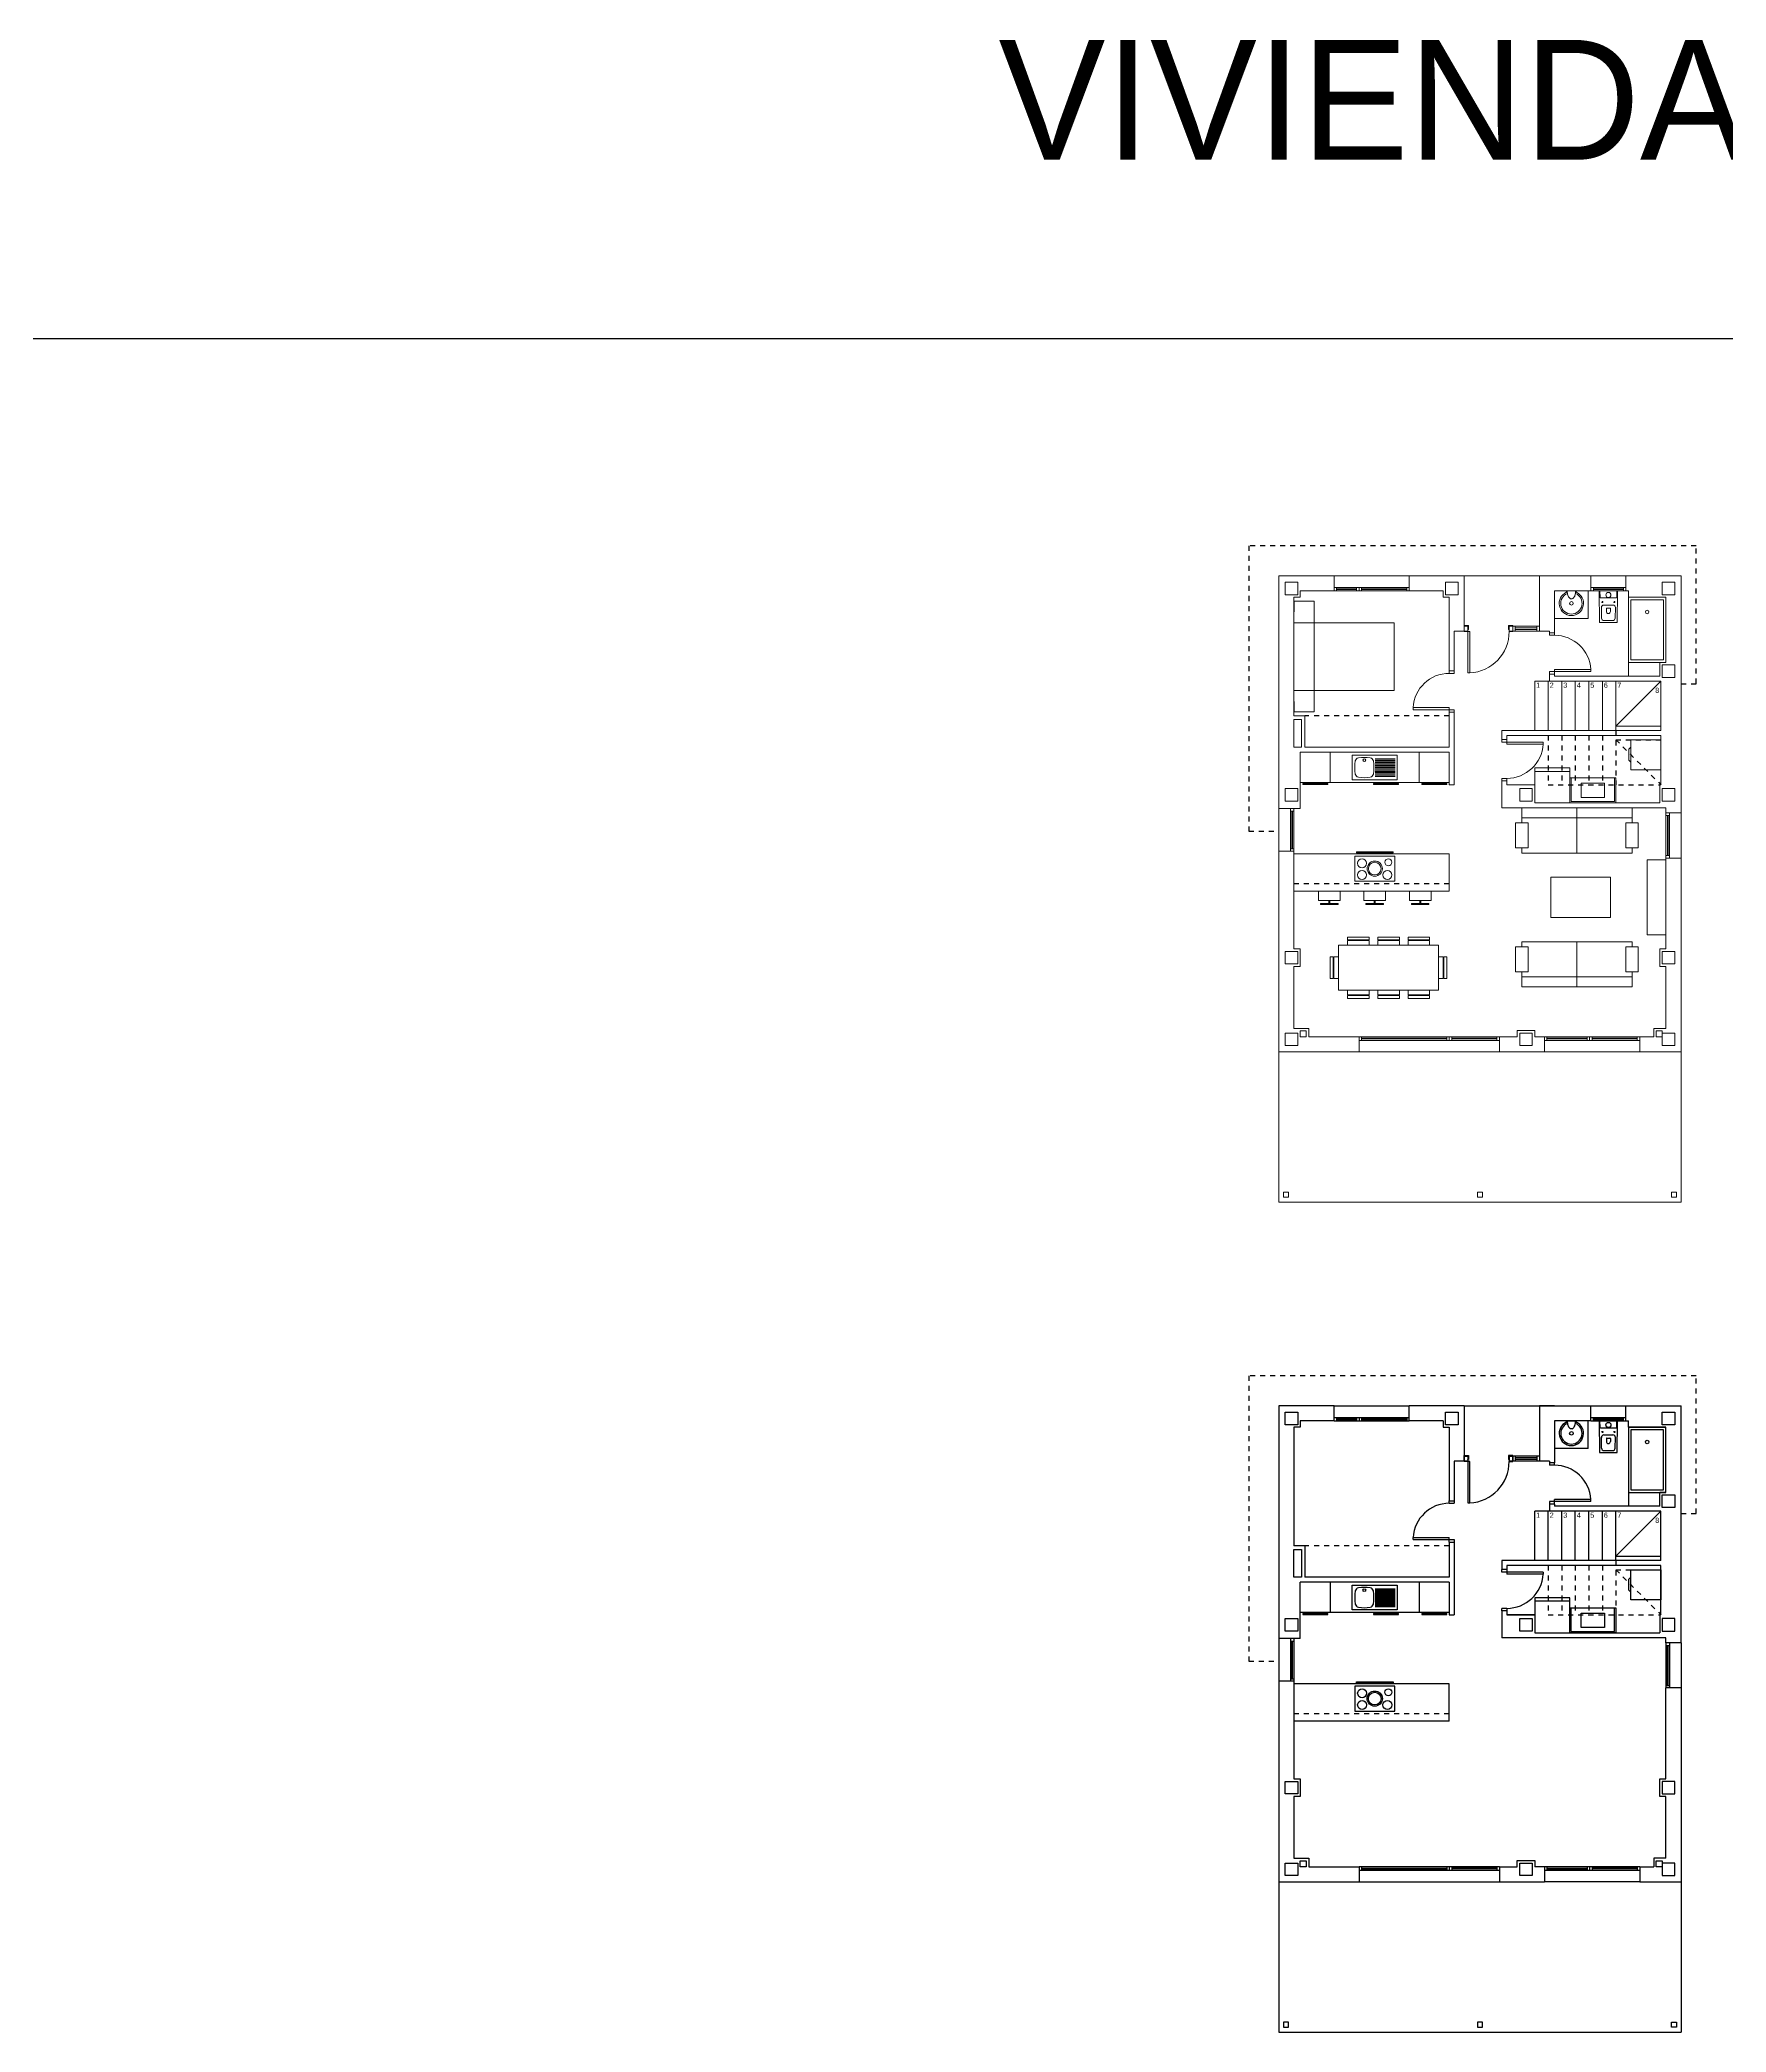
# Model space of a CAD drawing. Header units: millimetres. Extents: x 441156 to 441653, y 4514887 to 4515266.
# Drawn here: x 441275.82 to 441309.47, y 4515079.13 to 4515118.9 of the extents above; entities that cross this region are included whole.
import ezdxf
from ezdxf.enums import TextEntityAlignment as Align

# ---------------------------------------------------------------- set-up
doc = ezdxf.new("R2010")
doc.units = ezdxf.units.MM
doc.linetypes.add('CONTINUA', pattern=[0])
doc.linetypes.add('RAYITAS', pattern=[0.375, 0.25, -0.125])
for name, color, linetype in [('01_mono BAJA', 2, 'Continuous'), ('01_proyección', 4, 'RAYITAS'), ('01_texto cartela', 5, 'Continuous')]:
    doc.layers.add(name, color=color, linetype=linetype)
doc.layers.add('01_muebles_B', color=254, linetype='Continuous', lineweight=5)
doc.styles.add('Century Gothic_6', font='', dxfattribs={"height": 11})
doc.styles.add('NIEVES2', font='sanss___.ttf')
doc.styles.get('Century Gothic_6').set_extended_font_data('Century Gothic')

# ---------------------------------------------------------------- blocks, each defined once
blk = doc.blocks.new('A$C48161785')
at = {"layer": '01_mono BAJA', "color": 254, "linetype": 'CONTINUA'}
for p, q in [((1.1, 12.5), (0, 12.5)), ((0, 12.5), (0, 7.855)), ((1.1, 12.2), (1.1, 12.5)), ((1.1, 12.5), (2.6, 12.5)), ((3.7, 12.5), (2.6, 12.5)), ((2.6, 12.2), (2.6, 12.5)), ((3.7, 12.5), (3.7, 11.4)), ((3.7, 12.5), (5.2, 12.5)), ((5.5, 12.5), (5.2, 12.5)), ((5.2, 12.5), (5.2, 11.4)), ((5.2, 12.5), (6.225, 12.5)), ((6.225, 12.2), (6.225, 12.5)), ((6.225, 12.5), (6.925, 12.5)), ((6.925, 12.2), (6.925, 12.5)), ((6.925, 12.5), (8.025, 12.5)), ((8.025, 7.77, 0), (8.025, 12.5)), ((0.3, 12.075), (0.3, 9.705)), ((0.425, 12.075, 0), (0.3, 12.075, 0)), ((1.1, 12.2), (0.425, 12.2)), ((0.425, 12.2, 0), (0.425, 12.075, 0)), ((1.1, 12.27, 0), (2.6, 12.27, 0)), ((1.1, 12.2, 0), (2.6, 12.2, 0)), ((1.15, 12.27), (1.15, 12.2)), ((1.15, 12.242), (1.55, 12.242, 0)), ((1.15, 12.228), (1.55, 12.228, 0)), ((1.55, 12.27, 0), (1.55, 12.2, 0)), ((1.6, 12.27, 0), (1.6, 12.2, 0)), ((1.65, 12.27, 0), (1.65, 12.2, 0)), ((1.65, 12.242, 0), (2.55, 12.242, 0)), ((1.65, 12.228, 0), (2.55, 12.228, 0)), ((2.55, 12.27, 0), (2.55, 12.2, 0)), ((3.275, 12.2), (2.6, 12.2)), ((3.275, 12.2, 0), (3.275, 12.075, 0)), ((3.275, 12.075, 0), (3.4, 12.075, 0)), ((3.4, 12.075), (3.4, 10.606)), ((5.5, 12.2), (5.5, 11.366)), ((6.225, 12.2), (5.5, 12.2)), ((5.741, 12.198), (5.741, 12.183)), ((5.743, 12.2), (5.931, 12.2)), ((5.853, 12.043), (5.822, 12.043)), ((5.934, 12.198), (5.933, 12.183)), ((6.175, 11.65), (6.175, 12.2)), ((6.225, 12.27), (6.925, 12.27)), ((6.225, 12.2), (6.925, 12.2)), ((6.275, 12.2), (6.275, 12.27)), ((6.275, 12.242), (6.875, 12.242)), ((6.275, 12.228), (6.875, 12.228)), ((6.409, 12.073), (6.407, 12.2)), ((6.741, 12.073), (6.743, 12.2)), ((6.875, 12.2), (6.875, 12.27)), ((6.925, 12.2), (6.975, 12.2, 0)), ((6.975, 12.075, 0), (6.975, 12.2, 0)), ((6.975, 12.075, 0), (7.725, 12.075, 0)), ((7.725, 10.775, 0), (7.725, 12.075, 0)), ((6.175, 11.65), (5.5, 11.65)), ((6.439, 11.659), (6.435, 11.869)), ((6.485, 11.92), (6.665, 11.92)), ((6.489, 11.61), (6.661, 11.61)), ((6.535, 11.85), (6.535, 11.79)), ((6.545, 11.86), (6.605, 11.86)), ((6.615, 11.85), (6.615, 11.79)), ((6.711, 11.659), (6.715, 11.869)), ((3.7, 11.4), (3.5, 11.4)), ((3.5, 11.4), (3.5, 10.606)), ((3.71, 11.4), (3.77, 11.4)), ((3.77, 11.43), (3.77, 11.4)), ((3.785, 11.5), (3.785, 11.44)), ((4.58, 11.5), (4.58, 11.44)), ((4.595, 11.43), (4.595, 11.4)), ((4.665, 11.5), (4.665, 11.4)), ((5.2, 11.5), (4.665, 11.5)), ((5.2, 11.4), (4.665, 11.4)), ((4.715, 11.5), (4.715, 11.4)), ((5.15, 11.467), (4.715, 11.467)), ((5.15, 11.433), (4.715, 11.433)), ((5.15, 11.5), (5.15, 11.4)), ((5.4, 11.4), (5.2, 11.4)), ((5.4, 11.4), (5.4, 11.366)), ((5.5, 11.366), (5.4, 11.366)), ((5.4, 11.366), (5.4, 11.316)), ((5.5, 11.316), (5.4, 11.316)), ((5.5, 11.316), (5.5, 11.366)), ((6.975, 10.775, 0), (6.975, 10.5)), ((7.725, 10.775, 0), (7.6, 10.775, 0)), ((7.6, 10.5), (7.6, 10.775, 0)), ((3.4, 10.606), (3.5, 10.606)), ((3.4, 10.556), (3.4, 10.606)), ((3.4, 10.556), (3.5, 10.556)), ((3.5, 10.606), (3.5, 10.556)), ((5.105, 9.415), (5.105, 10.4)), ((5.4, 10.4), (5.105, 10.4)), ((5.375, 9.415), (5.375, 10.4)), ((6.224, 10.591), (5.4, 10.591)), ((5.4, 10.591), (5.4, 10.541)), ((5.4, 10.541), (5.4, 10.4)), ((5.5, 10.541), (5.4, 10.541)), ((7.625, 10.4), (5.4, 10.4)), ((5.5, 10.541), (5.5, 10.632)), ((6.224, 10.632), (5.5, 10.632)), ((5.5, 10.541), (5.5, 10.5)), ((7.6, 10.5), (5.5, 10.5)), ((5.645, 9.415), (5.645, 10.4)), ((5.915, 9.415), (5.915, 10.4)), ((6.185, 9.415), (6.185, 10.4)), ((6.224, 10.591), (6.224, 10.632)), ((6.455, 9.415), (6.455, 10.4)), ((6.725, 9.415), (6.725, 10.4)), ((6.725, 9.5), (7.625, 10.4)), ((7.625, 9.415), (7.625, 10.4)), ((0.52, 9.705), (0.3, 9.705)), ((0.52, 9.705), (0.52, 9.08)), ((2.676, 9.831), (2.676, 9.872)), ((2.676, 9.872), (3.4, 9.872)), ((2.676, 9.831), (3.5, 9.831)), ((3.4, 9.781), (3.4, 9.872)), ((3.4, 9.781), (3.4, 9.08)), ((3.4, 9.781), (3.5, 9.781)), ((3.5, 9.831), (3.5, 9.781)), ((3.5, 9.781), (3.5, 8.33)), ((7.625, 9.415, 0), (4.45, 9.415, 0)), ((4.45, 9.415, 0), (4.45, 9.235, 0)), ((4.45, 9.415, 0), (4.45, 9.235, 0)), ((4.55, 9.235, 0), (4.45, 9.235, 0)), ((4.45, 9.185, 0), (4.45, 9.235, 0)), ((5.274, 9.185, 0), (4.45, 9.185, 0)), ((7.625, 9.315, 0), (4.55, 9.315, 0)), ((4.55, 9.315, 0), (4.55, 9.235, 0)), ((4.55, 9.315, 0), (4.55, 9.235, 0)), ((4.55, 9.235, 0), (4.55, 9.144, 0)), ((5.274, 9.185, 0), (5.274, 9.144, 0)), ((6.725, 9.5), (7.625, 9.5)), ((7.625, 8.33), (7.625, 9.315)), ((3.4, 8.98), (0.425, 8.98)), ((0.425, 7.855), (0.425, 8.98)), ((3.4, 9.08), (0.52, 9.08)), ((1.025, 8.98), (1.025, 8.38)), ((1.462, 8.43, 0), (1.462, 8.92, 0)), ((1.462, 8.92, 0), (2.362, 8.92, 0)), ((1.921, 8.85, 0), (2.317, 8.85, 0)), ((1.921, 8.825, 0), (2.317, 8.825, 0)), ((1.921, 8.8, 0), (2.317, 8.8, 0)), ((1.921, 8.775, 0), (2.317, 8.775, 0)), ((1.921, 8.75, 0), (2.317, 8.75, 0)), ((2.362, 8.92, 0), (2.362, 8.43, 0)), ((2.8, 8.98), (2.8, 8.38)), ((3.4, 8.98), (3.4, 8.33)), ((5.274, 9.144, 0), (4.55, 9.144, 0)), ((3.4, 8.38), (0.425, 8.38)), ((2.362, 8.43, 0), (1.462, 8.43, 0)), ((1.921, 8.725, 0), (2.317, 8.725, 0)), ((1.921, 8.7, 0), (2.317, 8.7, 0)), ((1.921, 8.675, 0), (2.317, 8.675, 0)), ((1.921, 8.65, 0), (2.317, 8.65, 0)), ((1.921, 8.625, 0), (2.317, 8.625, 0)), ((1.921, 8.6, 0), (2.317, 8.6, 0)), ((1.921, 8.575, 0), (2.317, 8.575, 0)), ((1.921, 8.55, 0), (2.317, 8.55, 0)), ((1.921, 8.525, 0), (2.317, 8.525, 0)), ((1.921, 8.5, 0), (2.317, 8.5, 0)), ((4.45, 8.41, 0), (4.45, 8.46, 0)), ((4.55, 8.46, 0), (4.45, 8.46, 0)), ((4.45, 8.41, 0), (4.45, 7.87, 0)), ((4.55, 8.41, 0), (4.45, 8.41, 0)), ((4.55, 8.46, 0), (4.55, 8.41, 0)), ((4.55, 8.41, 0), (4.55, 8.33, 0)), ((5.805, 8.6, 0), (5.105, 8.6, 0)), ((5.83, 7.995, 0), (5.83, 8.47, 0)), ((6.7, 7.995, 0), (6.7, 8.47, 0)), ((3.4, 8.33), (3.5, 8.33)), ((5.105, 8.33), (4.55, 8.33)), ((4.55, 8.33), (5.105, 8.33)), ((5.105, 8.33), (5.105, 7.97, 0)), ((5.105, 7.97, 0), (7.6, 7.97, 0)), ((5.83, 7.995, 0), (6.7, 7.995, 0)), ((7.625, 8.33), (7.6, 8.33)), ((7.625, 8.33), (7.6, 8.33)), ((7.6, 8.33), (7.6, 7.97)), ((0.425, 7.855), (0, 7.855)), ((0, 7.855), (0, 7.005)), ((0.23, 7.855), (0.23, 7.005)), ((0.23, 7.805), (0.3, 7.805)), ((0.258, 7.055), (0.258, 7.805)), ((0.272, 7.055), (0.272, 7.805)), ((0.3, 7.855), (0.3, 7.005)), ((7.725, 7.87, 0), (4.45, 7.87, 0)), ((7.725, 7.77, 0), (7.725, 7.87)), ((8.025, 7.77, 0), (7.725, 7.77, 0)), ((7.725, 7.77, 0), (7.725, 6.87, 0)), ((7.725, 7.72, 0), (7.795, 7.72, 0)), ((7.753, 6.92, 0), (7.753, 7.72, 0)), ((7.767, 6.92, 0), (7.767, 7.72, 0)), ((7.795, 7.77, 0), (7.795, 6.87, 0)), ((8.025, 7.77, 0), (8.025, 6.87, 0)), ((0.3, 7.005), (0, 7.005)), ((0, 7.005), (0, 3)), ((0.23, 7.055), (0.3, 7.055)), ((0.3, 7.005), (0.3, 5.055)), ((3.4, 6.955), (0.3, 6.955)), ((3.4, 6.205), (3.4, 6.955)), ((7.725, 6.92, 0), (7.795, 6.92, 0)), ((8.025, 6.87, 0), (7.725, 6.87, 0)), ((7.725, 5.055), (7.725, 6.87, 0)), ((8.025, 6.87, 0), (8.025, 3, 0)), ((3.4, 6.205), (0.3, 6.205)), ((7.6, 4.705), (7.6, 5.055)), ((7.6, 5.055), (7.725, 5.055)), ((0.3, 4.705), (0.3, 3.47)), ((7.725, 4.705), (7.6, 4.705)), ((7.725, 3.47), (7.725, 4.705)), ((0.3, 3.47), (0.595, 3.47)), ((0.595, 3.47), (0.595, 3.3)), ((0.595, 3.3), (1.6, 3.3, 0)), ((1.6, 3.3, 0), (1.6, 3, 0)), ((4.4, 3.3, 0), (1.6, 3.3, 0)), ((4.4, 3.23, 0), (1.6, 3.23, 0)), ((1.65, 3.3, 0), (1.65, 3.23, 0)), ((1.65, 3.272, 0), (3.35, 3.272, 0)), ((1.65, 3.258, 0), (3.35, 3.258, 0)), ((3.35, 3.3, 0), (3.35, 3.23, 0)), ((3.4, 3.3, 0), (3.4, 3.23, 0)), ((3.45, 3.3, 0), (3.45, 3.23, 0)), ((4.35, 3.272, 0), (3.45, 3.272, 0)), ((4.35, 3.258, 0), (3.45, 3.258, 0)), ((4.35, 3.3, 0), (4.35, 3.23, 0)), ((4.4, 3.3, 0), (4.755, 3.3, 0)), ((4.4, 3.3, 0), (4.4, 3, 0)), ((5.3, 3.3, 0), (5.105, 3.3, 0)), ((7.2, 3.3, 0), (5.3, 3.3, 0)), ((5.3, 3.3, 0), (5.3, 3, 0)), ((7.2, 3.23, 0), (5.3, 3.23, 0)), ((5.35, 3.3, 0), (5.35, 3.23, 0)), ((5.35, 3.272, 0), (6.15, 3.272, 0)), ((5.35, 3.258, 0), (6.15, 3.258, 0)), ((6.15, 3.3, 0), (6.15, 3.23, 0)), ((6.2, 3.3, 0), (6.2, 3.23, 0)), ((6.25, 3.3, 0), (6.25, 3.23, 0)), ((7.15, 3.272, 0), (6.25, 3.272, 0)), ((7.15, 3.258, 0), (6.25, 3.258, 0)), ((7.15, 3.3, 0), (7.15, 3.23, 0)), ((7.2, 3.3, 0), (7.48, 3.3, 0)), ((7.2, 3.3, 0), (7.48, 3.3, 0)), ((7.2, 3.3, 0), (7.2, 3, 0)), ((7.725, 3.47), (7.48, 3.47)), ((7.48, 3.47), (7.48, 3.3, 0)), ((0, 3), (1.6, 3)), ((0, 3), (0, 0)), ((0, 3), (1.6, 3, 0)), ((1.6, 3, 0), (4.4, 3, 0)), ((4.4, 3, 0), (5.3, 3, 0)), ((7.2, 3, 0), (5.3, 3, 0)), ((7.2, 3, 0), (8.025, 3)), ((8.025, 3), (8.025, 0)), ((0, 0, 0), (8.025, 0))]:
    blk.add_line(p, q, dxfattribs=at)
for points in [[(0.375, 12.125), (0.125, 12.125), (0.125, 12.375), (0.375, 12.375), (0.375, 12.125)], [(3.575, 12.125), (3.325, 12.125), (3.325, 12.375), (3.575, 12.375), (3.575, 12.125)], [(7.65, 12.375), (7.9, 12.375), (7.9, 12.125), (7.65, 12.125), (7.65, 12.375)], [(3.785, 11.51), (3.785, 11.5), (3.7, 11.5), (3.7, 11.51)], [(3.77, 11.4), (3.7, 11.4), (3.7, 11.5), (3.77, 11.5)], [(3.77, 11.4), (3.77, 11.39), (3.7, 11.39), (3.7, 11.4)], [(3.785, 11.44), (3.785, 11.43), (3.77, 11.43), (3.77, 11.44)], [(3.77, 11.39), (3.77, 10.565), (3.81, 10.565), (3.81, 11.39)], [(4.58, 11.51), (4.58, 11.5), (4.665, 11.5), (4.665, 11.51)], [(4.58, 11.44), (4.58, 11.43), (4.595, 11.43), (4.595, 11.44)], [(4.595, 11.4), (4.595, 11.39), (4.665, 11.39), (4.665, 11.4)], [(7.65, 10.725), (7.9, 10.725), (7.9, 10.475), (7.65, 10.475), (7.65, 10.725)], [(0.3, 9.635), (0.45, 9.635), (0.45, 9.08), (0.3, 9.08)], [(0.478, 8.36), (0.478, 8.34), (0.978, 8.34), (0.978, 8.36)], [(2.85, 8.36), (2.85, 8.34), (3.35, 8.34), (3.35, 8.36)], [(0.375, 8.005), (0.125, 8.005), (0.125, 8.255), (0.375, 8.255), (0.375, 8.005)], [(5.055, 8.005), (4.805, 8.005), (4.805, 8.255), (5.055, 8.255), (5.055, 8.005)], [(7.65, 8.005), (7.9, 8.005), (7.9, 8.255), (7.65, 8.255), (7.65, 8.005)], [(0.375, 4.755), (0.125, 4.755), (0.125, 5.005), (0.375, 5.005), (0.375, 4.755)], [(7.65, 4.755), (7.9, 4.755), (7.9, 5.005), (7.65, 5.005), (7.65, 4.755)], [(0.375, 3.125), (0.125, 3.125), (0.125, 3.375), (0.375, 3.375), (0.375, 3.125)], [(0.425, 3.42), (0.545, 3.42), (0.545, 3.3), (0.425, 3.3)], [(5.055, 3.125), (4.805, 3.125), (4.805, 3.375), (5.055, 3.375), (5.055, 3.125)], [(7.53, 3.42), (7.65, 3.42), (7.65, 3.3), (7.53, 3.3)], [(7.65, 3.125), (7.9, 3.125), (7.9, 3.375), (7.65, 3.375), (7.65, 3.125)], [(7.835, 0.2), (7.935, 0.2), (7.935, 0.1), (7.835, 0.1)]]:
    blk.add_lwpolyline(points, close=True, dxfattribs=at)
at = {"layer": '01_mono BAJA', "color": 254, "linetype": 'CONTINUA', "flags": 128}
blk.add_lwpolyline([(6.394, 12.2, 0.414214), (6.39, 12.196), (6.39, 12.195), (6.4, 11.574, 0.436396), (6.404, 11.57), (6.746, 11.57, 0.436396), (6.75, 11.574), (6.76, 12.195), (6.76, 12.196, 0.414214), (6.756, 12.2)], format="xyb", close=True, dxfattribs=at)
at = {"layer": '01_mono BAJA', "color": 254, "linetype": 'CONTINUA', "elevation": 0}
for points in [[(7.725, 12.075), (6.975, 12.075), (6.975, 10.775), (7.725, 10.775)], [(7.675, 12.025), (7.025, 12.025), (7.025, 10.825), (7.675, 10.825)], [(7.025, 9.23), (7.625, 9.23), (7.625, 8.63), (7.025, 8.63)], [(1.887, 8.36), (1.887, 8.34), (2.387, 8.34), (2.387, 8.36)], [(5.105, 8.67), (5.105, 7.97), (5.805, 7.97), (5.805, 8.67)], [(5.805, 8.47), (6.725, 8.47), (6.725, 7.97), (5.805, 7.97)], [(6.029, 8.363), (6.501, 8.363), (6.501, 8.077), (6.029, 8.077)], [(1.512, 6.408), (2.312, 6.408), (2.312, 6.908), (1.512, 6.908)], [(2.28, 6.975), (1.545, 6.975), (1.545, 6.995), (2.28, 6.995)], [(0.19, 0.2), (0.09, 0.2), (0.09, 0.1), (0.19, 0.1)], [(4.062, 0.2), (3.962, 0.2), (3.962, 0.1), (4.062, 0.1)]]:
    blk.add_lwpolyline(points, close=True, dxfattribs=at)
at = {"layer": '01_mono BAJA', "color": 254, "linetype": 'CONTINUA'}
for points in [[(4.595, 11.5), (4.595, 11.4)], [(4.665, 11.4), (4.665, 11.5)], [(0.3, 5.055), (0.425, 5.055), (0.425, 4.705), (0.3, 4.705)], [(4.755, 3.3), (4.755, 3.425), (5.105, 3.425), (5.105, 3.3)]]:
    blk.add_lwpolyline(points, dxfattribs=at)
at = {"layer": '01_mono BAJA', "color": 254, "linetype": 'CONTINUA', "elevation": 0}
blk.add_lwpolyline([(7.025, 8.78), (6.985, 8.82), (6.985, 9.04), (7.025, 9.08)], dxfattribs=at)
at = {"layer": '01_mono BAJA', "color": 254, "linetype": 'CONTINUA'}
for centre, radius in [((5.837, 11.953), 0.036), ((6.455, 11.98), 0.01), ((6.575, 12.12), 0.051), ((6.695, 11.98), 0.01), ((7.35, 11.781, 0), 0.035), ((1.704, 8.825, 0), 0.0275), ((1.66, 6.765, 0), 0.089), ((1.912, 6.658, 0), 0.152), ((1.912, 6.658, 0), 0.127), ((2.185, 6.785, 0), 0.0693), ((1.66, 6.531, 0), 0.089), ((2.165, 6.531, 0), 0.089)]:
    blk.add_circle(centre, radius, dxfattribs=at)
for centre, radius, start, end in [((5.837, 11.953), 0.243, 114.8749, 65.1251), ((5.837, 11.953), 0.213, 112.0656, 68.0564), ((5.729, 12.184), 0.0128, 300.5291, 356.214), ((5.743, 12.197), 0.0027, 90, 173.3159), ((6.033, 12.197), 0.279, 179.383, 196.8165), ((5.903, 12.158), 0.143, 196.8165, 225.6956), ((5.837, 12.091), 0.0498, 225.6956, 252.5904), ((5.837, 12.091), 0.0498, 287.9532, 314.3044), ((5.772, 12.158), 0.143, 314.3044, 343.1835), ((5.642, 12.197), 0.279, 343.1835, 0.617), ((5.931, 12.197), 0.0027, 6.6841, 90), ((5.946, 12.184), 0.0128, 183.786, 239.4709), ((6.416, 12.073), 0.007, 180.924, 266.9359), ((6.575, 15.044), 2.982, 266.9359, 273.0641), ((6.734, 12.073), 0.007, 273.0641, 359.076), ((6.485, 11.87), 0.05, 90, 180.924), ((6.489, 11.66), 0.05, 180.924, 270), ((6.545, 11.85), 0.01, 90, 180), ((6.575, 11.79), 0.04, 180, 0), ((6.605, 11.85), 0.01, 0, 90), ((6.661, 11.66), 0.05, 270, 359.076), ((6.665, 11.87), 0.05, 359.076, 90), ((3.768, 11.391), 0.827, 272.8856, 359.9505), ((5.5, 10.591), 0.725, 3.2758, 90), ((3.4, 9.831), 0.725, 90, 176.7242), ((2.262, 8.675, 0), 0.75, 169.8852, 190.1148), ((1.598, 8.794, 0), 0.075, 99.0787, 169.8852), ((1.704, 8.127, 0), 0.75, 80.9213, 99.0787), ((1.811, 8.794, 0), 0.075, 10.1148, 80.9213), ((1.146, 8.675, 0), 0.75, 349.8852, 10.1148), ((4.55, 9.185, 0), 0.725, 270, 356.7242), ((1.598, 8.557, 0), 0.075, 190.1148, 260.9213), ((1.704, 9.223, 0), 0.75, 260.9213, 279.0787), ((1.811, 8.557, 0), 0.075, 279.0787, 349.8852)]:
    blk.add_arc(centre, radius, start, end, dxfattribs=at)
at = {"layer": '01_proyección', "color": 120, "ltscale": 0.25}
for p, q in [((3.4, 9.705), (0.52, 9.705)), ((5.375, 9.315), (5.375, 8.33)), ((5.645, 9.315), (5.645, 8.33)), ((5.915, 9.315), (5.915, 8.33)), ((6.185, 9.315), (6.185, 8.33)), ((6.455, 9.315), (6.455, 8.33)), ((6.725, 9.415), (6.725, 8.33)), ((6.725, 9.23), (7.625, 9.23)), ((6.725, 9.23), (7.625, 8.33)), ((5.375, 8.33), (7.6, 8.33)), ((3.4, 6.355), (0.3, 6.355))]:
    blk.add_line(p, q, dxfattribs=at)
at = {"layer": '01_proyección', "color": 120, "ltscale": 0.25, "elevation": 0}
blk.add_lwpolyline([(8.025, 10.35), (8.325, 10.35), (8.325, 13.1), (-0.6, 13.1), (-0.6, 7.405), (0, 7.405)], dxfattribs=at)
at = {"layer": '01_mono BAJA', "color": 254, "linetype": 'CONTINUA', "style": 'NIEVES2'}
for s, p in [('1', (5.174, 10.268)), ('2', (5.444, 10.268)), ('3', (5.714, 10.268)), ('4', (5.984, 10.268)), ('5', (6.254, 10.268)), ('6', (6.524, 10.268)), ('7', (6.794, 10.268)), ('8', (7.55, 10.166))]:
    blk.add_text(s, height=0.103, dxfattribs=at).set_placement(p, align=Align.CENTER)
blk = doc.blocks.new('P725-10')
for p, q in [((-0.05, 0.824), (-0.091, 0.824)), ((-0.091, 0.824), (-0.091, 0.1)), ((-0.05, 0.824), (-0.05, 0)), ((-0.775, 0.1), (-0.825, 0.1)), ((-0.825, 0), (-0.775, 0)), ((-0.775, 0.1), (-0.775, 0)), ((0, 0.1), (-0.091, 0.1)), ((-0.05, 0), (0, 0))]:
    blk.add_line(p, q)
blk.add_arc((-0.05, 0.1), 0.725, 93.2758, 180)
blk = doc.blocks.new('5-fuegos')
blk.add_lwpolyline([(-0.4, -0.25), (0.4, -0.25), (0.4, 0.25), (-0.4, 0.25)], close=True)
for centre, radius in [((-0.253, 0.107), 0.089), ((0, 0), 0.152), ((0, 0), 0.127), ((0.273, 0.127), 0.0693), ((-0.253, -0.127), 0.089), ((0.253, -0.127), 0.089)]:
    blk.add_circle(centre, radius)
blk = doc.blocks.new('lavadora')
blk.add_lwpolyline([(0.6, 0), (0, 0), (0, 0.6), (0.6, 0.6)], close=True)
blk.add_lwpolyline([(0.6, 0.45), (0.64, 0.41), (0.64, 0.19), (0.6, 0.15)])
blk = doc.blocks.new('A$C3DD376F2')
at = {"layer": '01_muebles_B', "linetype": 'CONTINUA'}
for p, q in [((1.7, 12.5, 0), (0.6, 12.5, 0)), ((0.6, 12.5, 0), (0.6, 7.855, 0)), ((1.7, 12.2, 0), (1.7, 12.5, 0)), ((1.7, 12.5, 0), (3.2, 12.5, 0)), ((4.3, 12.5, 0), (3.2, 12.5, 0)), ((3.2, 12.2, 0), (3.2, 12.5, 0)), ((4.3, 12.5, 0), (4.3, 11.4, 0)), ((4.3, 12.5, 0), (5.8, 12.5, 0)), ((6.1, 12.5, 0), (5.8, 12.5, 0)), ((5.8, 12.5, 0), (5.8, 11.4, 0)), ((5.8, 12.5, 0), (6.825, 12.5, 0)), ((6.825, 12.2, 0), (6.825, 12.5, 0)), ((6.825, 12.5, 0), (7.525, 12.5, 0)), ((7.525, 12.2, 0), (7.525, 12.5, 0)), ((7.525, 12.5, 0), (8.625, 12.5, 0)), ((8.625, 7.77, 0), (8.625, 12.5, 0)), ((0.9, 12.075, 0), (0.9, 9.705, 0)), ((1.025, 12.075, 0), (0.9, 12.075, 0)), ((1.7, 12.2, 0), (1.025, 12.2, 0)), ((1.025, 12.2, 0), (1.025, 12.075, 0)), ((1.7, 12.27, 0), (3.2, 12.27, 0)), ((1.7, 12.2, 0), (3.2, 12.2, 0)), ((1.75, 12.27, 0), (1.75, 12.2, 0)), ((1.75, 12.242, 0), (2.15, 12.242, 0)), ((1.75, 12.228, 0), (2.15, 12.228, 0)), ((2.15, 12.27, 0), (2.15, 12.2, 0)), ((2.2, 12.27, 0), (2.2, 12.2, 0)), ((2.25, 12.27, 0), (2.25, 12.2, 0)), ((2.25, 12.242, 0), (3.15, 12.242, 0)), ((2.25, 12.228, 0), (3.15, 12.228, 0)), ((3.15, 12.27, 0), (3.15, 12.2, 0)), ((3.875, 12.2, 0), (3.2, 12.2, 0)), ((3.875, 12.2, 0), (3.875, 12.075, 0)), ((3.875, 12.075, 0), (4, 12.075, 0)), ((4, 12.075, 0), (4, 10.606, 0)), ((6.1, 12.2, 0), (6.1, 11.366, 0)), ((6.825, 12.2, 0), (6.1, 12.2, 0)), ((6.341, 12.198, 0), (6.342, 12.183, 0)), ((6.343, 12.2, 0), (6.531, 12.2, 0)), ((6.453, 12.043, 0), (6.422, 12.043, 0)), ((6.534, 12.198, 0), (6.533, 12.183, 0)), ((6.775, 11.65, 0), (6.775, 12.2, 0)), ((6.825, 12.27, 0), (7.525, 12.27, 0)), ((6.825, 12.2, 0), (7.525, 12.2, 0)), ((6.875, 12.2, 0), (6.875, 12.27, 0)), ((6.875, 12.242, 0), (7.475, 12.242, 0)), ((6.875, 12.228, 0), (7.475, 12.228, 0)), ((7.009, 12.073, 0), (7.007, 12.2, 0)), ((7.341, 12.073, 0), (7.343, 12.2, 0)), ((7.475, 12.2, 0), (7.475, 12.27, 0)), ((7.525, 12.2, 0), (7.575, 12.2, 0)), ((7.575, 12.075, 0), (7.575, 12.2, 0)), ((7.575, 12.075, 0), (8.325, 12.075, 0)), ((8.325, 10.775, 0), (8.325, 12.075, 0)), ((1.3, 11.565, 0), (1.3, 10.215, 0)), ((6.775, 11.65, 0), (6.1, 11.65, 0)), ((7.039, 11.659, 0), (7.035, 11.869, 0)), ((7.085, 11.92, 0), (7.265, 11.92, 0)), ((7.089, 11.61, 0), (7.261, 11.61, 0)), ((7.135, 11.85, 0), (7.135, 11.79, 0)), ((7.145, 11.86, 0), (7.205, 11.86, 0)), ((7.215, 11.85, 0), (7.215, 11.79, 0)), ((7.311, 11.659, 0), (7.315, 11.869, 0)), ((4.3, 11.4, 0), (4.1, 11.4, 0)), ((4.1, 11.4, 0), (4.1, 10.606, 0)), ((4.31, 11.4, 0), (4.37, 11.4, 0)), ((4.37, 11.43, 0), (4.37, 11.4, 0)), ((4.385, 11.5, 0), (4.385, 11.44, 0)), ((5.18, 11.5, 0), (5.18, 11.44, 0)), ((5.195, 11.43, 0), (5.195, 11.4, 0)), ((5.265, 11.5, 0), (5.265, 11.4, 0)), ((5.8, 11.5, 0), (5.265, 11.5, 0)), ((5.8, 11.4, 0), (5.265, 11.4, 0)), ((5.315, 11.5, 0), (5.315, 11.4, 0)), ((5.75, 11.467, 0), (5.315, 11.467, 0)), ((5.75, 11.433, 0), (5.315, 11.433, 0)), ((5.75, 11.5, 0), (5.75, 11.4, 0)), ((6, 11.4, 0), (5.8, 11.4, 0)), ((6, 11.4, 0), (6, 11.366, 0)), ((6.1, 11.366, 0), (6, 11.366, 0)), ((7.575, 10.775, 0), (7.575, 10.5, 0)), ((8.325, 10.775, 0), (8.2, 10.775, 0)), ((8.2, 10.5, 0), (8.2, 10.775, 0)), ((4, 10.606, 0), (4.1, 10.606, 0)), ((5.705, 9.415, 0), (5.705, 10.4, 0)), ((6, 10.4, 0), (5.705, 10.4, 0)), ((5.975, 9.415, 0), (5.975, 10.4, 0)), ((6, 10.541, 0), (6, 10.4, 0)), ((6.1, 10.541, 0), (6, 10.541, 0)), ((8.225, 10.4, 0), (6, 10.4, 0)), ((6.1, 10.541, 0), (6.1, 10.5, 0)), ((8.2, 10.5, 0), (6.1, 10.5, 0)), ((6.245, 9.415, 0), (6.245, 10.4, 0)), ((6.515, 9.415, 0), (6.515, 10.4, 0)), ((6.785, 9.415, 0), (6.785, 10.4, 0)), ((7.055, 9.415, 0), (7.055, 10.4, 0)), ((7.325, 9.415, 0), (7.325, 10.4, 0)), ((7.325, 9.5, 0), (8.225, 10.4, 0)), ((8.225, 9.415, 0), (8.225, 10.4, 0)), ((1.12, 9.705, 0), (0.9, 9.705, 0)), ((1.12, 9.705, 0), (1.12, 9.08, 0)), ((4, 9.781, 0), (4, 9.08, 0)), ((4, 9.781, 0), (4.1, 9.781, 0)), ((4.1, 9.781, 0), (4.1, 8.33, 0)), ((8.225, 9.415, 0), (5.05, 9.415, 0)), ((5.05, 9.415, 0), (5.05, 9.235, 0)), ((5.05, 9.415, 0), (5.05, 9.235, 0)), ((5.15, 9.235, 0), (5.05, 9.235, 0)), ((8.225, 9.315, 0), (5.15, 9.315, 0)), ((5.15, 9.315, 0), (5.15, 9.235, 0)), ((5.15, 9.315, 0), (5.15, 9.235, 0)), ((7.325, 9.5, 0), (8.225, 9.5, 0)), ((8.225, 8.33, 0), (8.225, 9.315, 0)), ((4, 8.98, 0), (1.025, 8.98, 0)), ((1.025, 7.855, 0), (1.025, 8.98, 0)), ((4, 9.08, 0), (1.12, 9.08, 0)), ((1.625, 8.98, 0), (1.625, 8.38, 0)), ((2.062, 8.43, 0), (2.062, 8.92, 0)), ((2.062, 8.92, 0), (2.962, 8.92, 0)), ((2.521, 8.85, 0), (2.917, 8.85, 0)), ((2.521, 8.825, 0), (2.917, 8.825, 0)), ((2.521, 8.8, 0), (2.917, 8.8, 0)), ((2.521, 8.775, 0), (2.917, 8.775, 0)), ((2.521, 8.75, 0), (2.917, 8.75, 0)), ((2.962, 8.92, 0), (2.962, 8.43, 0)), ((3.4, 8.98, 0), (3.4, 8.38, 0)), ((4, 8.98, 0), (4, 8.33, 0)), ((4, 8.38, 0), (1.025, 8.38, 0)), ((2.962, 8.43, 0), (2.062, 8.43, 0)), ((2.521, 8.725, 0), (2.917, 8.725, 0)), ((2.521, 8.7, 0), (2.917, 8.7, 0)), ((2.521, 8.675, 0), (2.917, 8.675, 0)), ((2.521, 8.65, 0), (2.917, 8.65, 0)), ((2.521, 8.625, 0), (2.917, 8.625, 0)), ((2.521, 8.6, 0), (2.917, 8.6, 0)), ((2.521, 8.575, 0), (2.917, 8.575, 0)), ((2.521, 8.55, 0), (2.917, 8.55, 0)), ((2.521, 8.525, 0), (2.917, 8.525, 0)), ((2.521, 8.5, 0), (2.917, 8.5, 0)), ((5.05, 8.41, 0), (5.05, 7.87, 0)), ((5.15, 8.41, 0), (5.05, 8.41, 0)), ((5.15, 8.41, 0), (5.15, 8.33, 0)), ((6.405, 8.6, 0), (5.705, 8.6, 0)), ((6.43, 7.995, 0), (6.43, 8.47, 0)), ((7.3, 7.995, 0), (7.3, 8.47, 0)), ((4, 8.33, 0), (4.1, 8.33, 0)), ((5.705, 8.33, 0), (5.15, 8.33, 0)), ((5.15, 8.33, 0), (5.705, 8.33, 0)), ((5.705, 8.33, 0), (5.705, 7.97, 0)), ((5.705, 7.97, 0), (8.2, 7.97, 0)), ((6.43, 7.995, 0), (7.3, 7.995, 0)), ((8.225, 8.33, 0), (8.2, 8.33, 0)), ((8.225, 8.33, 0), (8.2, 8.33, 0)), ((8.2, 8.33, 0), (8.2, 7.97, 0)), ((1.025, 7.855, 0), (0.6, 7.855, 0)), ((0.6, 7.855, 0), (0.6, 7.005, 0)), ((0.83, 7.855, 0), (0.83, 7.005, 0)), ((0.83, 7.805, 0), (0.9, 7.805, 0)), ((0.858, 7.055, 0), (0.858, 7.805, 0)), ((0.872, 7.055, 0), (0.872, 7.805, 0)), ((0.9, 7.855, 0), (0.9, 7.005, 0)), ((8.325, 7.87, 0), (5.05, 7.87, 0)), ((7.647, 7.67, 0), (5.447, 7.67, 0)), ((6.547, 7.87, 0), (6.547, 6.97, 0)), ((8.325, 7.77, 0), (8.325, 7.87, 0)), ((8.625, 7.77, 0), (8.325, 7.77, 0)), ((8.325, 7.77, 0), (8.325, 6.87, 0)), ((8.325, 7.72, 0), (8.395, 7.72, 0)), ((8.353, 6.92, 0), (8.353, 7.72, 0)), ((8.367, 6.92, 0), (8.367, 7.72, 0)), ((8.395, 7.77, 0), (8.395, 6.87, 0)), ((8.625, 7.77, 0), (8.625, 6.87, 0)), ((0.9, 7.005, 0), (0.6, 7.005, 0)), ((0.6, 7.005, 0), (0.6, 3, 0)), ((0.83, 7.055, 0), (0.9, 7.055, 0)), ((0.9, 7.005, 0), (0.9, 5.055, 0)), ((4, 6.955, 0), (0.9, 6.955, 0)), ((4, 6.205, 0), (4, 6.955, 0)), ((8.325, 6.92, 0), (8.395, 6.92, 0)), ((8.625, 6.87, 0), (8.325, 6.87, 0)), ((8.325, 5.055, 0), (8.325, 6.87, 0)), ((8.625, 6.87, 0), (8.625, 3, 0)), ((4, 6.205, 0), (0.9, 6.205, 0)), ((6.547, 4.3, 0), (6.547, 5.2, 0)), ((8.2, 4.705, 0), (8.2, 5.055, 0)), ((8.2, 5.055, 0), (8.325, 5.055, 0)), ((0.9, 4.705, 0), (0.9, 3.47, 0)), ((7.647, 4.5, 0), (5.447, 4.5, 0)), ((8.325, 4.705, 0), (8.2, 4.705, 0)), ((8.325, 3.47, 0), (8.325, 4.705, 0)), ((0.9, 3.47, 0), (1.195, 3.47, 0)), ((1.195, 3.47, 0), (1.195, 3.3, 0)), ((1.195, 3.3, 0), (2.2, 3.3, 0)), ((2.2, 3.3, 0), (2.2, 3, 0)), ((5, 3.3, 0), (2.2, 3.3, 0)), ((5, 3.23, 0), (2.2, 3.23, 0)), ((2.25, 3.3, 0), (2.25, 3.23, 0)), ((2.25, 3.272, 0), (3.95, 3.272, 0)), ((2.25, 3.258, 0), (3.95, 3.258, 0)), ((3.95, 3.3, 0), (3.95, 3.23, 0)), ((4, 3.3, 0), (4, 3.23, 0)), ((4.05, 3.3, 0), (4.05, 3.23, 0)), ((4.95, 3.272, 0), (4.05, 3.272, 0)), ((4.95, 3.258, 0), (4.05, 3.258, 0)), ((4.95, 3.3, 0), (4.95, 3.23, 0)), ((5, 3.3, 0), (5.355, 3.3, 0)), ((5, 3.3, 0), (5, 3, 0)), ((5.9, 3.3, 0), (5.705, 3.3, 0)), ((7.8, 3.3, 0), (5.9, 3.3, 0)), ((5.9, 3.3, 0), (5.9, 3, 0)), ((7.8, 3.23, 0), (5.9, 3.23, 0)), ((5.95, 3.3, 0), (5.95, 3.23, 0)), ((5.95, 3.272, 0), (6.75, 3.272, 0)), ((5.95, 3.258, 0), (6.75, 3.258, 0)), ((6.75, 3.3, 0), (6.75, 3.23, 0)), ((6.8, 3.3, 0), (6.8, 3.23, 0)), ((6.85, 3.3, 0), (6.85, 3.23, 0)), ((7.75, 3.272, 0), (6.85, 3.272, 0)), ((7.75, 3.258, 0), (6.85, 3.258, 0)), ((7.75, 3.3, 0), (7.75, 3.23, 0)), ((7.8, 3.3, 0), (8.08, 3.3, 0)), ((7.8, 3.3, 0), (8.08, 3.3, 0)), ((7.8, 3.3, 0), (7.8, 3, 0)), ((8.325, 3.47, 0), (8.08, 3.47, 0)), ((8.08, 3.47, 0), (8.08, 3.3, 0)), ((0.6, 3, 0), (2.2, 3, 0)), ((0.6, 3, 0), (0.6, 0, 0)), ((0.6, 3, 0), (2.2, 3, 0)), ((2.2, 3, 0), (5, 3, 0)), ((5, 3, 0), (5.9, 3, 0)), ((7.8, 3, 0), (5.9, 3, 0)), ((7.8, 3, 0), (8.625, 3, 0)), ((8.625, 3, 0), (8.625, 0, 0)), ((0.6, 0, 0), (8.625, 0, 0))]:
    blk.add_line(p, q, dxfattribs=at)
for points in [[(0.975, 12.125), (0.725, 12.125), (0.725, 12.375), (0.975, 12.375), (0.975, 12.125)], [(4.175, 12.125), (3.925, 12.125), (3.925, 12.375), (4.175, 12.375), (4.175, 12.125)], [(8.25, 12.375), (8.5, 12.375), (8.5, 12.125), (8.25, 12.125), (8.25, 12.375)], [(8.25, 10.725), (8.5, 10.725), (8.5, 10.475), (8.25, 10.475), (8.25, 10.725)], [(0.975, 8.005), (0.725, 8.005), (0.725, 8.255), (0.975, 8.255), (0.975, 8.005)], [(5.655, 8.005), (5.405, 8.005), (5.405, 8.255), (5.655, 8.255), (5.655, 8.005)], [(8.25, 8.005), (8.5, 8.005), (8.5, 8.255), (8.25, 8.255), (8.25, 8.005)], [(0.975, 4.755), (0.725, 4.755), (0.725, 5.005), (0.975, 5.005), (0.975, 4.755)], [(8.25, 4.755), (8.5, 4.755), (8.5, 5.005), (8.25, 5.005), (8.25, 4.755)], [(0.975, 3.125), (0.725, 3.125), (0.725, 3.375), (0.975, 3.375), (0.975, 3.125)], [(5.655, 3.125), (5.405, 3.125), (5.405, 3.375), (5.655, 3.375), (5.655, 3.125)], [(8.25, 3.125), (8.5, 3.125), (8.5, 3.375), (8.25, 3.375), (8.25, 3.125)]]:
    blk.add_lwpolyline(points, close=True, dxfattribs=at)
at = {"layer": '01_muebles_B', "linetype": 'CONTINUA', "elevation": 0}
for points in [[(0.9, 11.565), (0.901, 11.995), (1.3, 11.995), (1.3, 11.565)], [(8.325, 12.075), (7.575, 12.075), (7.575, 10.775), (8.325, 10.775)], [(8.275, 12.025), (7.625, 12.025), (7.625, 10.825), (8.275, 10.825)], [(2.9, 10.215), (0.9, 10.215), (0.9, 11.565), (2.9, 11.565)], [(4.385, 11.51), (4.385, 11.5), (4.3, 11.5), (4.3, 11.51)], [(4.37, 11.4), (4.3, 11.4), (4.3, 11.5), (4.37, 11.5)], [(4.37, 11.4), (4.37, 11.39), (4.3, 11.39), (4.3, 11.4)], [(4.385, 11.44), (4.385, 11.43), (4.37, 11.43), (4.37, 11.44)], [(4.37, 11.39), (4.37, 10.565), (4.41, 10.565), (4.41, 11.39)], [(5.18, 11.51), (5.18, 11.5), (5.265, 11.5), (5.265, 11.51)], [(5.18, 11.44), (5.18, 11.43), (5.195, 11.43), (5.195, 11.44)], [(5.195, 11.4), (5.195, 11.39), (5.265, 11.39), (5.265, 11.4)], [(0.9, 10.215), (0.901, 9.785), (1.3, 9.785), (1.3, 10.215)], [(0.9, 9.635), (1.05, 9.635), (1.05, 9.08), (0.9, 9.08)], [(1.078, 8.36), (1.078, 8.34), (1.578, 8.34), (1.578, 8.36)], [(2.487, 8.36), (2.487, 8.34), (2.987, 8.34), (2.987, 8.36)], [(3.45, 8.36), (3.45, 8.34), (3.95, 8.34), (3.95, 8.36)], [(5.705, 8.67), (5.705, 7.97), (6.405, 7.97), (6.405, 8.67)], [(6.405, 8.47), (7.325, 8.47), (7.325, 7.97), (6.405, 7.97)], [(6.629, 8.363), (7.101, 8.363), (7.101, 8.077), (6.629, 8.077)], [(5.322, 7.57), (5.322, 7.07), (5.572, 7.07), (5.572, 7.57)], [(7.772, 7.57), (7.772, 7.07), (7.522, 7.07), (7.522, 7.57)], [(2.88, 6.975), (2.145, 6.975), (2.145, 6.995), (2.88, 6.995)], [(8.325, 5.336), (7.951, 5.336), (7.951, 6.834), (8.325, 6.834)], [(7.217, 5.685), (7.217, 6.485), (6.028, 6.485), (6.028, 5.685)], [(1.615, 5.963), (1.615, 6.02), (1.595, 6.02), (1.595, 5.963)], [(2.503, 5.963), (2.503, 6.02), (2.522, 6.02), (2.522, 5.963)], [(3.41, 5.963), (3.41, 6.02), (3.43, 6.02), (3.43, 5.963)], [(1.781, 5.943), (1.781, 5.963), (1.431, 5.963), (1.431, 5.943)], [(2.337, 5.943), (2.337, 5.963), (2.687, 5.963), (2.687, 5.943)], [(3.244, 5.943), (3.244, 5.963), (3.594, 5.963), (3.594, 5.943)], [(1.966, 5.292), (2.398, 5.292), (2.398, 5.235), (1.966, 5.235)], [(1.966, 5.224), (2.398, 5.224), (2.398, 5.13), (1.966, 5.13)], [(2.571, 5.292), (3.003, 5.292), (3.003, 5.235), (2.571, 5.235)], [(2.571, 5.224), (3.003, 5.224), (3.003, 5.13), (2.571, 5.13)], [(3.176, 5.292), (3.608, 5.292), (3.608, 5.235), (3.176, 5.235)], [(3.176, 5.224), (3.608, 5.224), (3.608, 5.13), (3.176, 5.13)], [(1.624, 4.895), (1.624, 4.464), (1.682, 4.464), (1.682, 4.895)], [(1.693, 4.895), (1.693, 4.464), (1.787, 4.464), (1.787, 4.895)], [(1.787, 5.13), (3.787, 5.13), (3.787, 4.23), (1.787, 4.23)], [(3.881, 4.895), (3.881, 4.464), (3.787, 4.464), (3.787, 4.895)], [(3.95, 4.895), (3.95, 4.464), (3.892, 4.464), (3.892, 4.895)], [(5.322, 4.599), (5.322, 5.099), (5.572, 5.099), (5.572, 4.599)], [(7.772, 4.599), (7.772, 5.099), (7.522, 5.099), (7.522, 4.599)], [(1.966, 4.136), (2.398, 4.136), (2.398, 4.23), (1.966, 4.23)], [(1.966, 4.067), (2.398, 4.067), (2.398, 4.125), (1.966, 4.125)], [(2.571, 4.136), (3.003, 4.136), (3.003, 4.23), (2.571, 4.23)], [(2.571, 4.067), (3.003, 4.067), (3.003, 4.125), (2.571, 4.125)], [(3.176, 4.136), (3.608, 4.136), (3.608, 4.23), (3.176, 4.23)], [(3.176, 4.067), (3.608, 4.067), (3.608, 4.125), (3.176, 4.125)], [(1.025, 3.42), (1.145, 3.42), (1.145, 3.3), (1.025, 3.3)], [(8.13, 3.42), (8.25, 3.42), (8.25, 3.3), (8.13, 3.3)], [(0.79, 0.2), (0.69, 0.2), (0.69, 0.1), (0.79, 0.1)], [(4.662, 0.2), (4.562, 0.2), (4.562, 0.1), (4.662, 0.1)], [(8.435, 0.2), (8.535, 0.2), (8.535, 0.1), (8.435, 0.1)]]:
    blk.add_lwpolyline(points, close=True, dxfattribs=at)
at = {"layer": '01_muebles_B', "linetype": 'CONTINUA', "elevation": 0, "flags": 128}
blk.add_lwpolyline([(6.994, 12.2, 0.414214), (6.99, 12.196), (6.99, 12.195), (7, 11.574, 0.436396), (7.004, 11.57), (7.346, 11.57, 0.436396), (7.35, 11.574), (7.36, 12.195), (7.36, 12.196, 0.414214), (7.356, 12.2)], format="xyb", close=True, dxfattribs=at)
at = {"layer": '01_muebles_B', "linetype": 'CONTINUA', "elevation": 0}
for points in [[(5.195, 11.5), (5.195, 11.4)], [(5.265, 11.4), (5.265, 11.5)], [(5.447, 7.57), (5.447, 7.87), (7.647, 7.87), (7.647, 7.57)], [(7.647, 7.07), (7.647, 6.97), (5.447, 6.97), (5.447, 7.07)], [(1.388, 6.205), (1.388, 6.02), (1.822, 6.02), (1.822, 6.205)], [(2.73, 6.205), (2.73, 6.02), (2.295, 6.02), (2.295, 6.205)], [(3.637, 6.205), (3.637, 6.02), (3.203, 6.02), (3.203, 6.205)], [(7.647, 5.099), (7.647, 5.2), (5.447, 5.2), (5.447, 5.099)], [(0.9, 5.055), (1.025, 5.055), (1.025, 4.705), (0.9, 4.705)], [(5.447, 4.599), (5.447, 4.3), (7.647, 4.3), (7.647, 4.599)]]:
    blk.add_lwpolyline(points, dxfattribs=at)
at = {"layer": '01_muebles_B', "linetype": 'CONTINUA'}
blk.add_lwpolyline([(5.355, 3.3), (5.355, 3.425), (5.705, 3.425), (5.705, 3.3)], dxfattribs=at)
for centre, radius in [((6.437, 11.953, 0), 0.036), ((7.055, 11.98, 0), 0.01), ((7.175, 12.12, 0), 0.051), ((7.295, 11.98, 0), 0.01), ((7.95, 11.781, 0), 0.035), ((2.304, 8.825, 0), 0.0275)]:
    blk.add_circle(centre, radius, dxfattribs=at)
for centre, radius, start, end in [((6.437, 11.953, 0), 0.243, 114.8749, 65.1251), ((6.437, 11.953, 0), 0.213, 112.0656, 68.0564), ((6.329, 12.184, 0), 0.0128, 300.5291, 356.214), ((6.343, 12.197, 0), 0.0027, 90, 173.3159), ((6.633, 12.197, 0), 0.279, 179.383, 196.8165), ((6.503, 12.158, 0), 0.143, 196.8165, 225.6956), ((6.437, 12.091, 0), 0.0498, 225.6956, 252.5904), ((6.437, 12.091, 0), 0.0498, 287.9532, 314.3044), ((6.372, 12.158, 0), 0.143, 314.3044, 343.1835), ((6.242, 12.197, 0), 0.279, 343.1835, 0.617), ((6.531, 12.197, 0), 0.0027, 6.6841, 90), ((6.546, 12.184, 0), 0.0128, 183.786, 239.4709), ((7.016, 12.073, 0), 0.007, 180.924, 266.9359), ((7.175, 15.044, 0), 2.982, 266.9359, 273.0641), ((7.334, 12.073, 0), 0.007, 273.0641, 359.076), ((7.085, 11.87, 0), 0.05, 90, 180.924), ((7.089, 11.66, 0), 0.05, 180.924, 270), ((7.145, 11.85, 0), 0.01, 90, 180), ((7.175, 11.79, 0), 0.04, 180, 0), ((7.205, 11.85, 0), 0.01, 0, 90), ((7.261, 11.66, 0), 0.05, 270, 359.076), ((7.265, 11.87, 0), 0.05, 359.076, 90), ((4.368, 11.391, 0), 0.827, 272.8856, 359.9505), ((2.862, 8.675, 0), 0.75, 169.8852, 190.1148), ((2.198, 8.794, 0), 0.075, 99.0787, 169.8852), ((2.304, 8.127, 0), 0.75, 80.9213, 99.0787), ((2.411, 8.794, 0), 0.075, 10.1148, 80.9213), ((1.746, 8.675, 0), 0.75, 349.8852, 10.1148), ((2.198, 8.557, 0), 0.075, 190.1148, 260.9213), ((2.304, 9.223, 0), 0.75, 260.9213, 279.0787), ((2.411, 8.557, 0), 0.075, 279.0787, 349.8852)]:
    blk.add_arc(centre, radius, start, end, dxfattribs=at)
at = {"layer": '01_proyección', "color": 120, "ltscale": 0.25}
for p, q in [((4, 9.705, 0), (1.12, 9.705, 0)), ((5.975, 9.315, 0), (5.975, 8.33, 0)), ((6.245, 9.315, 0), (6.245, 8.33, 0)), ((6.515, 9.315, 0), (6.515, 8.33, 0)), ((6.785, 9.315, 0), (6.785, 8.33, 0)), ((7.055, 9.315, 0), (7.055, 8.33, 0)), ((7.325, 9.415, 0), (7.325, 8.33, 0)), ((7.325, 9.23, 0), (8.225, 9.23, 0)), ((7.325, 9.23, 0), (8.225, 8.33, 0)), ((5.975, 8.33, 0), (8.2, 8.33, 0)), ((4, 6.355, 0), (0.9, 6.355, 0))]:
    blk.add_line(p, q, dxfattribs=at)
blk.add_lwpolyline([(8.625, 10.35), (8.925, 10.35), (8.925, 13.1), (0, 13.1), (0, 7.405), (0.6, 7.405)], dxfattribs=at)
at = {"layer": '01_muebles_B', "linetype": 'CONTINUA'}
for name, p, rotation in [('P725-10', (6, 10.541, 0), 270.0000000046822), ('lavadora', (8.225, 9.23, 0), 180), ('5-fuegos', (2.512, 6.658, 0), 0.004195340002118353)]:
    blk.add_blockref(name, p, dxfattribs=dict(at, rotation=rotation))
at = {"layer": '01_muebles_B', "linetype": 'CONTINUA', "xscale": -1}
for p, rotation in [((4.1, 9.781, 0), 89.9999999953176), ((5.05, 9.235, 0), 269.9999999953178)]:
    blk.add_blockref('P725-10', p, dxfattribs=dict(at, rotation=rotation))
at = {"layer": '01_muebles_B', "linetype": 'CONTINUA', "style": 'NIEVES2'}
for s, p in [('1', (5.774, 10.268, 0)), ('2', (6.044, 10.268, 0)), ('3', (6.314, 10.268, 0)), ('4', (6.584, 10.268, 0)), ('5', (6.854, 10.268, 0)), ('6', (7.124, 10.268, 0)), ('7', (7.394, 10.268, 0)), ('8', (8.15, 10.166, 0))]:
    blk.add_text(s, height=0.103, dxfattribs=at).set_placement(p, align=Align.CENTER)

msp = doc.modelspace()

# ---------------------------------------------------------------- linework, layer by layer
at = {"layer": '01_texto cartela', "color": 7}
msp.add_line((441156.684, 4515112.937), (441652.55, 4515112.937), dxfattribs=at)

# ---------------------------------------------------------------- block references
at = {"layer": '01_mono BAJA'}
msp.add_blockref('A$C48161785', (441300.547, 4515079.131, 0), dxfattribs=at)
at = {"layer": '01_muebles_B', "linetype": 'CONTINUA'}
msp.add_blockref('A$C3DD376F2', (441299.947, 4515095.698), dxfattribs=at)

# ---------------------------------------------------------------- texts
at = {"layer": '01_texto cartela', "color": 7, "insert": (441294.95, 4515118.899), "char_height": 2.39287, "width": 27.31448, "attachment_point": 1, "style": 'Century Gothic_6'}
msp.add_mtext('VIVIENDA P5', dxfattribs=at)

doc.saveas('drawing.dxf')
